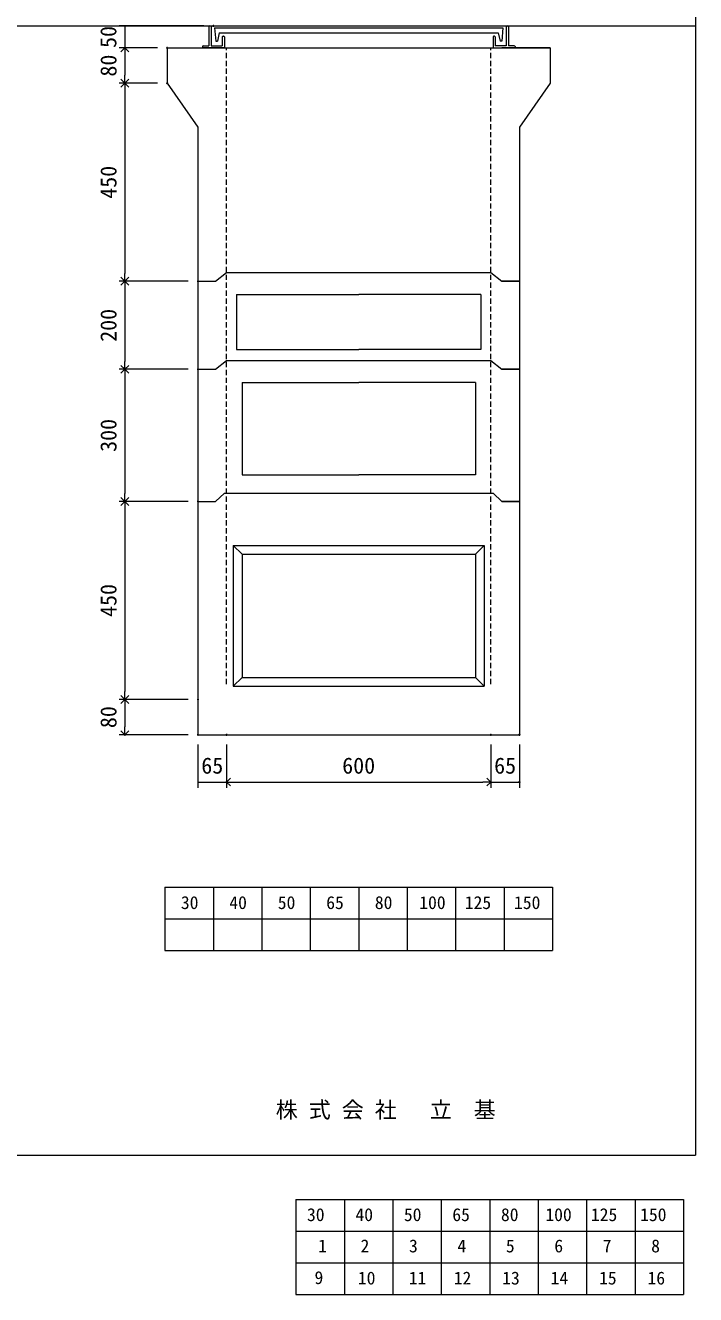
# Model space of a CAD drawing. Units: millimetres, scale not verified. Extents: x -4890 to 4890, y -2296 to 2296.
# Drawn here: x 3368 to 4890, y -2296 to 587 of the extents above; entities that cross this region are included whole.
import ezdxf
from ezdxf.enums import TextEntityAlignment as Align

# ---------------------------------------------------------------- set-up
doc = ezdxf.new("R2010")
doc.units = ezdxf.units.MM
doc.header["$LTSCALE"] = 10
doc.header["$PDMODE"] = 32
doc.header["$PDSIZE"] = 2
for name, pattern in [('DASHED1', [1.8, 1.2, -0.6]), ('USER2', [50.8, 31.75, -6.35, 6.35, -6.35]), ('USER5', [3.185, 0.01, -3.175])]:
    doc.linetypes.add(name, pattern=pattern)
for name, color, linetype, lineweight in [('0-0_0', 6, 'USER2', 18), ('0-2_waku', 7, 'Continuous', 18), ('0-3_gaikei', 7, 'Continuous', 18), ('0-4_kakure', 7, 'USER5', 18), ('0-5_sunpou', 7, 'Continuous', 5), ('0-9_uchigawa', 6, 'Continuous', 18), ('0-B_futa', 3, 'Continuous', 18), ('0-C_GL', 4, 'Continuous', 18), ('0-E_文字１', 7, 'Continuous', 18), ('1-5_文字２', 7, 'Continuous', 5)]:
    doc.layers.add(name, color=color, linetype=linetype, lineweight=lineweight)
doc.layers.add('0-1_Defpoints', color=7, linetype='Continuous')
doc.styles.add('ＭＳ ゴシック', font='')
doc.styles.get('ＭＳ ゴシック').set_extended_font_data('MS Gothic')

# ---------------------------------------------------------------- blocks, each defined once
blk = doc.blocks.new('D66')
at = {"layer": '0-1_Defpoints'}
for p in [(5207.33, 1184.36), (5272.33, 1184.36), (5272.33, 1076.89)]:
    blk.add_point(p, dxfattribs=at)
at = {"layer": '0-5_sunpou'}
for p, q in [((5207.33, 1162.36), (5207.33, 1063.89)), ((5272.33, 1162.36), (5272.33, 1063.89)), ((5207.33, 1076.89), (5272.33, 1076.89))]:
    blk.add_line(p, q, dxfattribs=at)
at = {"layer": '0-5_sunpou', "style": 'ＭＳ ゴシック'}
blk.add_text('65', height=36.66, dxfattribs=at).set_placement((5214.83, 1084.89), align=Align.BOTTOM_LEFT)
blk = doc.blocks.new('_Open90')
at = {"layer": '0-5_sunpou'}
blk.add_line((0, 0), (-1, 0), dxfattribs=at)
blk.add_lwpolyline([(-0.5, 0.5), (0, 0), (-0.5, -0.5)], dxfattribs=at)
blk = doc.blocks.new('D67')
at = {"layer": '0-1_Defpoints'}
for p in [(5272.33, 1184.36), (5872.33, 1184.36), (5872.33, 1076.89)]:
    blk.add_point(p, dxfattribs=at)
at = {"layer": '0-5_sunpou'}
for p, q in [((5272.33, 1162.36), (5272.33, 1063.89)), ((5872.33, 1162.36), (5872.33, 1063.89)), ((5290.33, 1076.89), (5854.33, 1076.89))]:
    blk.add_line(p, q, dxfattribs=at)
at = {"layer": '0-5_sunpou', "xscale": 18, "yscale": 18, "rotation": 180}
blk.add_blockref('_Open90', (5272.33, 1076.89), dxfattribs=at)
at = {"layer": '0-5_sunpou', "xscale": 18, "yscale": 18}
blk.add_blockref('_Open90', (5872.33, 1076.89), dxfattribs=at)
at = {"layer": '0-5_sunpou', "style": 'ＭＳ ゴシック'}
blk.add_text('600', height=36.66, dxfattribs=at).set_placement((5534.83, 1084.89), align=Align.BOTTOM_LEFT)
blk = doc.blocks.new('D68')
at = {"layer": '0-1_Defpoints'}
for p in [(5872.33, 1184.36), (5937.33, 1184.36), (5937.33, 1076.89)]:
    blk.add_point(p, dxfattribs=at)
at = {"layer": '0-5_sunpou'}
for p, q in [((5872.33, 1162.36), (5872.33, 1063.89)), ((5937.33, 1162.36), (5937.33, 1063.89)), ((5872.33, 1076.89), (5937.33, 1076.89))]:
    blk.add_line(p, q, dxfattribs=at)
at = {"layer": '0-5_sunpou', "style": 'ＭＳ ゴシック'}
blk.add_text('65', height=36.66, dxfattribs=at).set_placement((5879.83, 1084.89), align=Align.BOTTOM_LEFT)
blk = doc.blocks.new('D69')
at = {"layer": '0-1_Defpoints'}
for p in [(5137.33, 2744.36), (5041.3, 2664.36), (5137.33, 2664.36)]:
    blk.add_point(p, dxfattribs=at)
at = {"layer": '0-5_sunpou'}
for p, q in [((5115.33, 2744.36), (5028.3, 2744.36)), ((5041.3, 2726.36), (5041.3, 2682.36)), ((5115.33, 2664.36), (5028.3, 2664.36))]:
    blk.add_line(p, q, dxfattribs=at)
at = {"layer": '0-5_sunpou', "xscale": 18, "yscale": 18}
for p, rotation in [((5041.3, 2744.36), 90), ((5041.3, 2664.36), 270)]:
    blk.add_blockref('_Open90', p, dxfattribs=dict(at, rotation=rotation))
at = {"layer": '0-5_sunpou', "style": 'ＭＳ ゴシック'}
blk.add_text('80', height=36.66, rotation=90, dxfattribs=at).set_placement((5033.3, 2679.36), align=Align.BOTTOM_LEFT)
blk = doc.blocks.new('D70')
at = {"layer": '0-1_Defpoints'}
for p in [(5137.33, 2664.36), (5041.3, 2214.36), (5207.33, 2214.36)]:
    blk.add_point(p, dxfattribs=at)
at = {"layer": '0-5_sunpou'}
for p, q in [((5115.33, 2664.36), (5028.3, 2664.36)), ((5041.3, 2646.36), (5041.3, 2232.36)), ((5185.33, 2214.36), (5028.3, 2214.36))]:
    blk.add_line(p, q, dxfattribs=at)
at = {"layer": '0-5_sunpou', "xscale": 18, "yscale": 18}
for p, rotation in [((5041.3, 2664.36), 90), ((5041.3, 2214.36), 270)]:
    blk.add_blockref('_Open90', p, dxfattribs=dict(at, rotation=rotation))
at = {"layer": '0-5_sunpou', "style": 'ＭＳ ゴシック'}
blk.add_text('450', height=36.66, rotation=90, dxfattribs=at).set_placement((5033.3, 2401.86), align=Align.BOTTOM_LEFT)
blk = doc.blocks.new('D71')
at = {"layer": '0-1_Defpoints'}
for p in [(5207.33, 2214.36), (5041.3, 2014.36), (5207.33, 2014.36)]:
    blk.add_point(p, dxfattribs=at)
at = {"layer": '0-5_sunpou'}
for p, q in [((5185.33, 2214.36), (5028.3, 2214.36)), ((5041.3, 2196.36), (5041.3, 2032.36)), ((5185.33, 2014.36), (5028.3, 2014.36))]:
    blk.add_line(p, q, dxfattribs=at)
at = {"layer": '0-5_sunpou', "xscale": 18, "yscale": 18}
for p, rotation in [((5041.3, 2214.36), 90), ((5041.3, 2014.36), 270)]:
    blk.add_blockref('_Open90', p, dxfattribs=dict(at, rotation=rotation))
at = {"layer": '0-5_sunpou', "style": 'ＭＳ ゴシック'}
blk.add_text('200', height=36.66, rotation=90, dxfattribs=at).set_placement((5033.3, 2076.86), align=Align.BOTTOM_LEFT)
blk = doc.blocks.new('D72')
at = {"layer": '0-1_Defpoints'}
for p in [(5207.33, 2014.36), (5041.3, 1714.36), (5207.33, 1714.36)]:
    blk.add_point(p, dxfattribs=at)
at = {"layer": '0-5_sunpou'}
for p, q in [((5185.33, 2014.36), (5028.3, 2014.36)), ((5041.3, 1996.36), (5041.3, 1732.36)), ((5185.33, 1714.36), (5028.3, 1714.36))]:
    blk.add_line(p, q, dxfattribs=at)
at = {"layer": '0-5_sunpou', "xscale": 18, "yscale": 18}
for p, rotation in [((5041.3, 2014.36), 90), ((5041.3, 1714.36), 270)]:
    blk.add_blockref('_Open90', p, dxfattribs=dict(at, rotation=rotation))
at = {"layer": '0-5_sunpou', "style": 'ＭＳ ゴシック'}
blk.add_text('300', height=36.66, rotation=90, dxfattribs=at).set_placement((5033.3, 1826.86), align=Align.BOTTOM_LEFT)
blk = doc.blocks.new('D73')
at = {"layer": '0-1_Defpoints'}
for p in [(5207.33, 1714.36), (5041.3, 1264.36), (5207.33, 1264.36)]:
    blk.add_point(p, dxfattribs=at)
at = {"layer": '0-5_sunpou'}
for p, q in [((5185.33, 1714.36), (5028.3, 1714.36)), ((5041.3, 1696.36), (5041.3, 1282.36)), ((5185.33, 1264.36), (5028.3, 1264.36))]:
    blk.add_line(p, q, dxfattribs=at)
at = {"layer": '0-5_sunpou', "xscale": 18, "yscale": 18}
for p, rotation in [((5041.3, 1714.36), 90), ((5041.3, 1264.36), 270)]:
    blk.add_blockref('_Open90', p, dxfattribs=dict(at, rotation=rotation))
at = {"layer": '0-5_sunpou', "style": 'ＭＳ ゴシック'}
blk.add_text('450', height=36.66, rotation=90, dxfattribs=at).set_placement((5033.3, 1451.86), align=Align.BOTTOM_LEFT)
blk = doc.blocks.new('D74')
at = {"layer": '0-1_Defpoints'}
for p in [(5207.33, 1264.36), (5041.3, 1184.36), (5207.33, 1184.36)]:
    blk.add_point(p, dxfattribs=at)
at = {"layer": '0-5_sunpou'}
for p, q in [((5185.33, 1264.36), (5028.3, 1264.36)), ((5041.3, 1246.36), (5041.3, 1202.36)), ((5185.33, 1184.36), (5028.3, 1184.36))]:
    blk.add_line(p, q, dxfattribs=at)
at = {"layer": '0-5_sunpou', "xscale": 18, "yscale": 18}
for p, rotation in [((5041.3, 1264.36), 90), ((5041.3, 1184.36), 270)]:
    blk.add_blockref('_Open90', p, dxfattribs=dict(at, rotation=rotation))
at = {"layer": '0-5_sunpou', "style": 'ＭＳ ゴシック'}
blk.add_text('80', height=36.66, rotation=90, dxfattribs=at).set_placement((5033.3, 1199.36), align=Align.BOTTOM_LEFT)
blk = doc.blocks.new('D59')
at = {"layer": '0-1_Defpoints'}
for p in [(5242.33, 2794.36), (5041.03, 2744.36), (5137.33, 2744.36)]:
    blk.add_point(p, dxfattribs=at)
at = {"layer": '0-5_sunpou'}
for p, q in [((5220.33, 2794.36), (5028.03, 2794.36)), ((5041.03, 2794.36), (5041.03, 2744.36)), ((5115.33, 2744.36), (5028.03, 2744.36))]:
    blk.add_line(p, q, dxfattribs=at)
at = {"layer": '0-5_sunpou', "style": 'ＭＳ ゴシック'}
blk.add_text('50', height=36.66, rotation=90, dxfattribs=at).set_placement((5033.03, 2744.36), align=Align.BOTTOM_LEFT)

msp = doc.modelspace()

# ---------------------------------------------------------------- linework, layer by layer
at = {"layer": '0-0_0'}
for p, q in [((3847.83, -24.04), (3847.83, -149.04)), ((3847.83, -24.04), (4125.33, -24.04)), ((4402.83, -24.04), (4125.33, -24.04)), ((4402.83, -24.04), (4402.83, -149.04)), ((3847.83, -149.04), (4125.33, -149.04)), ((4402.83, -149.04), (4125.33, -149.04)), ((3860.33, -224.04), (4125.33, -224.04)), ((3860.33, -224.04), (3860.33, -434.04)), ((4390.33, -224.04), (4125.33, -224.04)), ((4390.33, -224.04), (4390.33, -434.04)), ((3860.33, -434.04), (4125.33, -434.04)), ((4390.33, -434.04), (4125.33, -434.04))]:
    msp.add_line(p, q, dxfattribs=at)
at = {"layer": '0-0_0', "color": 7, "linetype": 'Continuous'}
for p, q in [((3760.33, -194.04), (3800.33, -194.04)), ((3760.33, -194.04), (3800.33, -194.04)), ((3800.33, -194.04), (3825.33, -174.04)), ((3825.33, -174.04), (4425.33, -174.04)), ((4425.33, -174.04), (4450.33, -194.04)), ((4490.33, -194.04), (4450.33, -194.04))]:
    msp.add_line(p, q, dxfattribs=at)
msp.add_lwpolyline([(4450.33, -194.04), (4490.33, -194.04), (4450.33, -194.04)], dxfattribs=at)
msp.add_lwpolyline([(4450.33, -194.04), (4490.33, -194.04), (4450.33, -194.04)], dxfattribs=at)
at = {"layer": '0-2_waku'}
for p, q in [((4890.32, 2295.96), (4890.32, -1979.04)), ((3685.33, -1370.04), (3685.33, -1514.04)), ((3685.33, -1370.04), (3685.33, -1514.04)), ((3685.33, -1370.04), (3685.33, -1514.04)), ((3685.33, -1370.04), (3685.33, -1514.04)), ((3685.33, -1370.04), (4565.33, -1370.04)), ((3795.33, -1370.04), (3795.33, -1514.04)), ((3905.33, -1370.04), (3905.33, -1514.04)), ((3905.33, -1370.04), (3905.33, -1514.04)), ((4015.33, -1370.04), (4015.33, -1514.04)), ((4125.33, -1370.04), (4125.33, -1514.04)), ((4235.33, -1370.04), (4235.33, -1514.04)), ((4345.33, -1370.04), (4345.33, -1514.04)), ((4455.33, -1370.04), (4455.33, -1514.04)), ((4565.33, -1370.04), (4565.33, -1514.04)), ((3685.33, -1442.04), (4565.33, -1442.04)), ((3685.33, -1514.04), (4565.33, -1514.04)), ((-1229.68, -1979.04), (4890.32, -1979.04)), ((-1229.68, -1979.04), (4890.32, -1979.04))]:
    msp.add_line(p, q, dxfattribs=at)
msp.add_lwpolyline([(-1229.68, 2295.96), (4890.32, 2295.96), (4890.32, -1979.04)], dxfattribs=at)
at = {"layer": '0-3_gaikei'}
for p, q in [((3690.33, 535.96), (3690.33, 455.96)), ((3690.33, 535.96), (3800.33, 535.96)), ((3690.33, 535.96), (3800.33, 535.96)), ((3690.33, 535.96), (3800.33, 535.96)), ((3690.33, 535.96), (3800.33, 535.96)), ((3690.33, 535.96), (3800.33, 535.96)), ((3690.33, 535.96), (4560.33, 535.96)), ((3725.33, 535.96), (4525.33, 535.96)), ((3725.33, 535.96), (4525.33, 535.96)), ((3725.33, 535.96), (4525.33, 535.96)), ((3725.33, 535.96), (4525.33, 535.96)), ((4560.33, 535.96), (4450.33, 535.96)), ((4560.33, 535.96), (4450.33, 535.96)), ((4560.33, 535.96), (4450.33, 535.96)), ((4560.33, 535.96), (4450.33, 535.96)), ((4560.33, 535.96), (4450.33, 535.96)), ((4560.33, 535.96), (4450.33, 535.96)), ((4560.33, 535.96), (4560.33, 455.96)), ((3690.33, 455.96), (3760.33, 355.96)), ((4560.33, 455.96), (4490.33, 355.96)), ((3760.33, 355.96), (3760.33, -1024.04)), ((4490.33, 355.96), (4490.33, -1024.04)), ((3760.33, 5.96), (3800.33, 5.96)), ((3760.33, 5.96), (3800.33, 5.96)), ((3800.33, 5.96), (3825.33, 25.96)), ((3825.33, 25.96), (4425.33, 25.96)), ((4425.33, 25.96), (4450.33, 5.96)), ((4490.33, 5.96), (4450.33, 5.96)), ((3820.33, -475.04), (3800.33, -494.04)), ((3820.33, -475.04), (3800.33, -494.04)), ((3820.33, -475.04), (3800.33, -494.04)), ((3820.33, -475.04), (3800.33, -494.04)), ((3820.33, -475.04), (3800.33, -494.04)), ((3820.33, -475.04), (3800.33, -494.04)), ((3820.33, -475.04), (4430.33, -475.04)), ((3820.33, -475.04), (4430.33, -475.04)), ((3760.33, -494.04), (3800.33, -494.04)), ((3760.33, -494.04), (3800.33, -494.04)), ((3760.33, -494.04), (3800.33, -494.04)), ((3760.33, -494.04), (3800.33, -494.04)), ((3760.33, -494.04), (3800.33, -494.04)), ((3760.33, -494.04), (3800.33, -494.04)), ((4490.33, -494.04), (4450.33, -494.04)), ((4490.33, -494.04), (4450.33, -494.04)), ((4490.33, -494.04), (4450.33, -494.04)), ((4490.33, -494.04), (4450.33, -494.04)), ((4490.33, -494.04), (4450.33, -494.04)), ((4490.33, -494.04), (4450.33, -494.04)), ((3760.33, -1024.04), (4490.33, -1024.04)), ((3760.33, -1024.04), (4490.33, -1024.04)), ((3760.33, -1024.04), (4490.33, -1024.04)), ((3760.33, -1024.04), (4490.33, -1024.04)), ((3760.33, -1024.04), (4490.33, -1024.04)), ((3760.33, -1024.04), (4490.33, -1024.04)), ((3760.33, -1024.04), (4490.33, -1024.04)), ((3760.33, -1024.04), (4490.33, -1024.04))]:
    msp.add_line(p, q, dxfattribs=at)
for points in [[(4450.33, 5.96), (4490.33, 5.96), (4450.33, 5.96)], [(4450.33, 5.96), (4490.33, 5.96), (4450.33, 5.96)], [(4450.33, -494.04), (4430.33, -475.04), (4450.33, -494.04), (4430.33, -475.04)], [(4450.33, -494.04), (4430.33, -475.04), (4450.33, -494.04), (4430.33, -475.04)], [(4450.33, -494.04), (4490.33, -494.04), (4450.33, -494.04), (4490.33, -494.04)], [(4450.33, -494.04), (4490.33, -494.04), (4450.33, -494.04), (4490.33, -494.04)]]:
    msp.add_lwpolyline(points, dxfattribs=at)
at = {"layer": '0-4_kakure', "linetype": 'DASHED1', "lineweight": 5}
for p, q in [((3825.33, -909.04), (3825.33, 535.96)), ((4425.33, -909.04), (4425.33, 535.96))]:
    msp.add_line(p, q, dxfattribs=at)
at = {"layer": '0-9_uchigawa'}
for p, q in [((3840.33, -594.04), (3840.33, -914.04)), ((3840.33, -594.04), (4410.33, -594.04)), ((3840.33, -594.04), (3860.33, -614.04)), ((4390.33, -614.04), (4410.33, -594.04)), ((4410.33, -594.04), (4410.33, -914.04)), ((3860.33, -614.04), (3860.33, -894.04)), ((3860.33, -614.04), (3860.33, -894.04)), ((3860.33, -614.04), (4390.33, -614.04)), ((4390.33, -614.04), (4390.33, -894.04)), ((4390.33, -614.04), (4390.33, -894.04)), ((3840.33, -914.04), (3860.33, -894.04)), ((3840.33, -914.04), (4125.33, -914.04)), ((3860.33, -894.04), (4125.33, -894.04)), ((4125.33, -894.04), (4390.33, -894.04)), ((4125.33, -914.04), (4410.33, -914.04)), ((4410.33, -914.04), (4390.33, -894.04))]:
    msp.add_line(p, q, dxfattribs=at)
at = {"layer": '0-B_futa'}
for p, q in [((3785.33, 583.96), (3785.33, 540.96)), ((3787.33, 585.96), (3790.33, 585.96)), ((3790.33, 585.96), (3790.33, 540.96)), ((3798.14, 581.46), (4452.47, 581.46)), ((3798.14, 581.46), (3800.63, 551.46)), ((4452.47, 581.46), (4450.22, 551.46)), ((4460.33, 585.96), (4460.33, 540.96)), ((4460.33, 585.96), (4463.33, 585.96)), ((4465.33, 583.96), (4465.33, 540.96)), ((3800.63, 551.46), (3804.34, 551.46)), ((3808.66, 570.46), (3804.34, 551.46)), ((3808.66, 570.46), (4442, 570.46)), ((3815.33, 560.96), (3815.33, 540.96)), ((3817.33, 562.96), (3818.33, 562.96)), ((3820.33, 560.96), (3820.33, 535.96)), ((4430.33, 560.96), (4430.33, 535.96)), ((4433.33, 562.96), (4432.33, 562.96)), ((4435.33, 560.96), (4435.33, 540.96)), ((4442, 570.46), (4446.32, 551.46)), ((4450.22, 551.46), (4446.32, 551.46)), ((3770.33, 538.96), (3770.33, 537.96)), ((3772.33, 540.96), (3785.33, 540.96)), ((3820.33, 535.96), (3772.33, 535.96)), ((3790.33, 540.96), (3815.33, 540.96)), ((4430.33, 535.96), (4478.33, 535.96)), ((4460.33, 540.96), (4435.33, 540.96)), ((4478.33, 540.96), (4465.33, 540.96)), ((4480.33, 538.96), (4480.33, 537.96))]:
    msp.add_line(p, q, dxfattribs=at)
for centre, start, end in [((3787.33, 583.96), 90, 180), ((4463.33, 583.96), 0, 90), ((3817.33, 560.96), 90, 180), ((3818.33, 560.96), 0, 90), ((4432.33, 560.96), 90, 180), ((4433.33, 560.96), 0, 90), ((3772.33, 538.96), 90, 180), ((3772.33, 537.96), 180, 270), ((4478.33, 538.96), 0, 90), ((4478.33, 537.96), 270, 0)]:
    msp.add_arc(centre, 2, start, end, dxfattribs=at)
at = {"layer": '0-C_GL'}
msp.add_line((-1229.68, 585.96), (4890.32, 585.96), dxfattribs=at)
msp.add_line((-1229.68, 585.96), (4890.32, 585.96), dxfattribs=at)
at = {"layer": '1-5_文字２'}
for p, q in [((3982.74, -2079.91), (3982.74, -2223.91)), ((3982.74, -2079.91), (3982.74, -2223.91)), ((3982.74, -2079.91), (3982.74, -2223.91)), ((3982.74, -2079.91), (3982.74, -2223.91)), ((3982.74, -2079.91), (4862.74, -2079.91)), ((3982.74, -2079.91), (3982.74, -2223.91)), ((3982.74, -2079.91), (3982.74, -2223.91)), ((3982.74, -2079.91), (3982.74, -2223.91)), ((3982.74, -2079.91), (3982.74, -2223.91)), ((3982.74, -2079.91), (4862.74, -2079.91)), ((4092.74, -2079.91), (4092.74, -2223.91)), ((4092.74, -2079.91), (4092.74, -2223.91)), ((4202.74, -2079.91), (4202.74, -2223.91)), ((4202.74, -2079.91), (4202.74, -2223.91)), ((4202.74, -2079.91), (4202.74, -2223.91)), ((4202.74, -2079.91), (4202.74, -2223.91)), ((4312.74, -2079.91), (4312.74, -2223.91)), ((4312.74, -2079.91), (4312.74, -2223.91)), ((4422.74, -2079.91), (4422.74, -2223.91)), ((4422.74, -2079.91), (4422.74, -2223.91)), ((4532.74, -2079.91), (4532.74, -2223.91)), ((4532.74, -2079.91), (4532.74, -2223.91)), ((4642.74, -2079.91), (4642.74, -2223.91)), ((4642.74, -2079.91), (4642.74, -2223.91)), ((4752.74, -2079.91), (4752.74, -2223.91)), ((4752.74, -2079.91), (4752.74, -2223.91)), ((4862.74, -2079.91), (4862.74, -2223.91)), ((4862.74, -2079.91), (4862.74, -2223.91)), ((3982.74, -2151.91), (4862.74, -2151.91)), ((3982.74, -2151.91), (4862.74, -2151.91)), ((3982.74, -2223.91), (4862.74, -2223.91)), ((3982.74, -2223.91), (4862.74, -2223.91)), ((3982.74, -2223.91), (3982.74, -2295.91)), ((3982.74, -2223.91), (3982.74, -2295.91)), ((3982.74, -2223.91), (3982.74, -2295.91)), ((3982.74, -2223.91), (3982.74, -2295.91)), ((3982.74, -2223.91), (4862.74, -2223.91)), ((3982.74, -2223.91), (3982.74, -2295.91)), ((3982.74, -2223.91), (3982.74, -2295.91)), ((3982.74, -2223.91), (3982.74, -2295.91)), ((3982.74, -2223.91), (3982.74, -2295.91)), ((3982.74, -2223.91), (4862.74, -2223.91)), ((4092.74, -2223.91), (4092.74, -2295.91)), ((4092.74, -2223.91), (4092.74, -2295.91)), ((4202.74, -2223.91), (4202.74, -2295.91)), ((4202.74, -2223.91), (4202.74, -2295.91)), ((4202.74, -2223.91), (4202.74, -2295.91)), ((4202.74, -2223.91), (4202.74, -2295.91)), ((4312.74, -2223.91), (4312.74, -2295.91)), ((4312.74, -2223.91), (4312.74, -2295.91)), ((4422.74, -2223.91), (4422.74, -2295.91)), ((4422.74, -2223.91), (4422.74, -2295.91)), ((4532.74, -2223.91), (4532.74, -2295.91)), ((4532.74, -2223.91), (4532.74, -2295.91)), ((4642.74, -2223.91), (4642.74, -2295.91)), ((4642.74, -2223.91), (4642.74, -2295.91)), ((4752.74, -2223.91), (4752.74, -2295.91)), ((4752.74, -2223.91), (4752.74, -2295.91)), ((4862.74, -2223.91), (4862.74, -2295.91)), ((4862.74, -2223.91), (4862.74, -2295.91)), ((3982.74, -2295.91), (4862.74, -2295.91)), ((3982.74, -2295.91), (4862.74, -2295.91))]:
    msp.add_line(p, q, dxfattribs=at)

# ---------------------------------------------------------------- block references
at = {"layer": '0-5_sunpou'}
for name in ['D59', 'D69', 'D70', 'D71', 'D72', 'D73', 'D74', 'D66', 'D67', 'D68']:
    msp.add_blockref(name, (-1447, -2208.4), dxfattribs=at)

# ---------------------------------------------------------------- texts
at = {"layer": '0-E_文字１', "style": 'ＭＳ ゴシック'}
for s, height, p in [('30', 29.33, (3721.52, -1428.86)), ('40', 29.33, (3831.52, -1428.86)), ('50', 29.33, (3941.52, -1428.86)), ('65', 29.33, (4051.52, -1428.86)), ('80', 29.33, (4161.93, -1428.86)), ('100', 29.33, (4262.8, -1428.86)), ('125', 29.33, (4366.19, -1428.86)), ('150', 29.33, (4477.95, -1428.86)), ('株 式 会 社 \u3000立\u3000基', 36.66, (3936.85, -1905.4))]:
    msp.add_text(s, height=height, dxfattribs=at).set_placement(p, align=Align.BOTTOM_LEFT)
at = {"layer": '1-5_文字２', "style": 'ＭＳ ゴシック'}
for s, p in [('30', (4007.89, -2137.73)), ('30', (4007.89, -2137.73)), ('40', (4117.89, -2137.73)), ('40', (4117.89, -2137.73)), ('50', (4227.89, -2137.73)), ('50', (4227.89, -2137.73)), ('65', (4337.89, -2137.73)), ('65', (4337.89, -2137.73)), ('80', (4448.3, -2137.73)), ('80', (4448.3, -2137.73)), ('100', (4549.18, -2137.73)), ('100', (4549.18, -2137.73)), ('125', (4652.56, -2137.73)), ('125', (4652.56, -2137.73)), ('150', (4764.33, -2137.73)), ('150', (4764.33, -2137.73)), ('1', (4033.04, -2208.77)), ('2', (4129.48, -2208.77)), ('3', (4239.48, -2208.77)), ('4', (4349.48, -2208.77)), ('5', (4459.48, -2208.77)), ('6', (4569.48, -2208.77)), ('7', (4679.48, -2208.77)), ('8', (4789.48, -2208.77)), ('9', (4024.97, -2280.77)), ('10', (4123.39, -2281.73)), ('11', (4238.89, -2281.73)), ('12', (4341.1, -2281.73)), ('13', (4451.1, -2281.73)), ('14', (4561.1, -2281.73)), ('15', (4671.1, -2281.73)), ('16', (4781.1, -2281.73))]:
    msp.add_text(s, height=29.33, dxfattribs=at).set_placement(p, align=Align.BOTTOM_LEFT)

doc.saveas('drawing.dxf')
